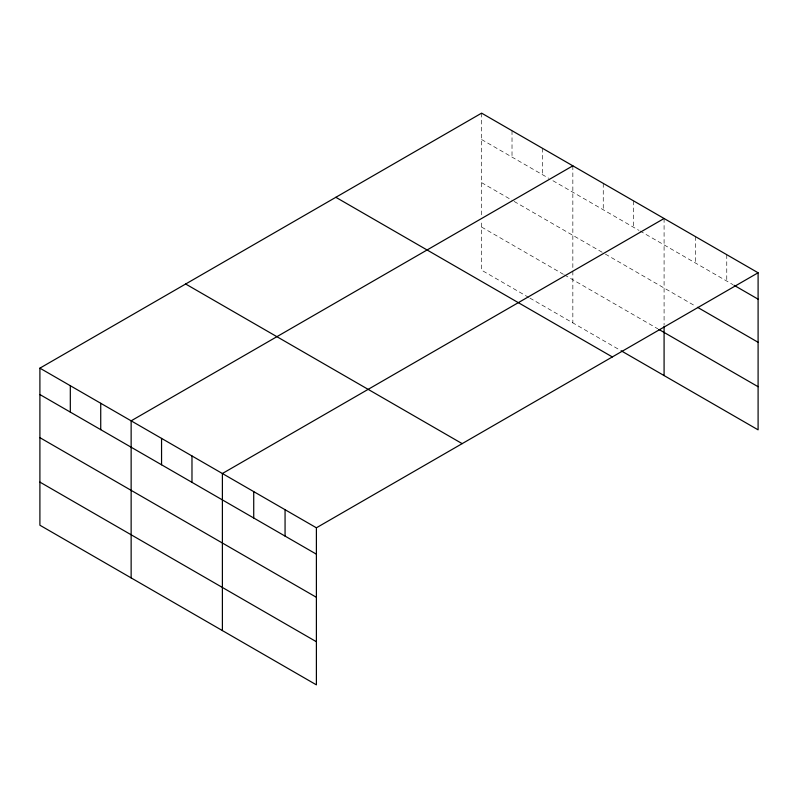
<?xml version="1.0" encoding="UTF-8"?>
<svg xmlns="http://www.w3.org/2000/svg" width="798" height="798" viewBox="0 0 798 798"><rect width="100%" height="100%" fill="white"/><g stroke="black" fill="none" stroke-linecap="round" stroke-linejoin="round"><path stroke-width="0.6" stroke-dasharray="3.99 2.99" d="M481.603 139.53L548.725 178.283M552.914 180.707L638.919 230.363M639.966 230.961L733.033 284.696M481.603 182.652L512.017 200.218M514.111 201.425L603.258 252.896M605.363 254.103L695.427 306.103M481.603 227.081L563.408 274.312M564.455 274.921L657.801 328.806M528.795 297.454L481.603 270.203L481.603 220.916M529.842 298.063L620.046 350.132M726.759 254.692L726.759 281.076M695.427 236.597L695.427 262.981M664.086 218.502L664.086 325.035M633.672 200.946L633.672 227.33M603.258 183.38L603.258 209.774M572.844 165.824L572.844 269.894M572.844 271.121L572.844 322.891M542.431 148.268L542.431 174.652M512.017 130.702L512.017 157.096M481.603 113.146L481.603 215.979"/><path stroke-width="1.2" d="M39.9 368.157L316.397 527.797L316.397 684.854L39.9 525.224L39.9 368.157L481.603 113.146L758.1 272.776L758.1 429.843L621.093 350.741M572.844 165.824L131.141 420.835L131.141 577.902M664.086 218.502L222.393 473.513L222.393 630.58M316.397 527.797L758.1 272.776M734.08 285.295L758.1 299.17M697.512 307.31L758.1 342.292M658.849 329.414L758.1 386.721M335.838 197.296L612.335 356.935M185.665 284.008L462.162 443.638M39.9 394.541L316.397 554.181M39.9 437.663L316.397 597.303M39.9 482.102L316.397 641.732M664.086 326.272L664.086 375.569M285.066 509.703L285.066 536.086M253.724 491.608L253.724 517.992M191.979 455.957L191.979 482.341M161.555 438.401L161.555 464.785M100.728 403.279L100.728 429.663M70.314 385.713L70.314 412.107"/></g></svg>
